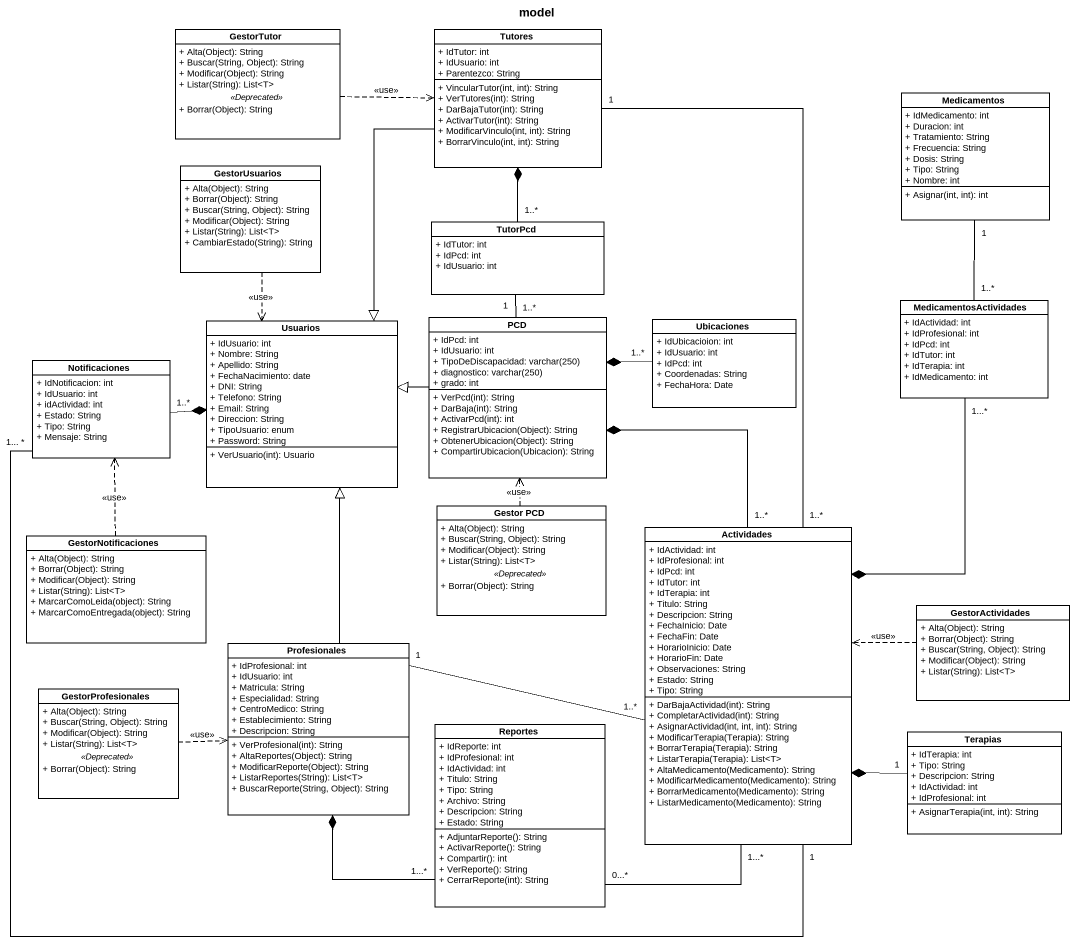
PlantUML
@startuml
title model
hide circle
hide empty members
skinparam classAttributeIconSize 0
class GestorTutor #FFFFFF {
  + Alta(Object): String
  + Buscar(String, Object): String
  + Modificar(Object): String
  + Listar(String): List<T>
  .. <<Deprecated>> ..
  + Borrar(Object): String
}
class Tutores #FFFFFF {
  + IdTutor: int
  + IdUsuario: int
  + Parentezco: String
  + VincularTutor(int, int): String
  + VerTutores(int): String
  + DarBajaTutor(int): String
  + ActivarTutor(int): String
  + ModificarVinculo(int, int): String
  + BorrarVinculo(int, int): String
}
class Medicamentos #FFFFFF {
  + IdMedicamento: int
  + Duracion: int
  + Tratamiento: String
  + Frecuencia: String
  + Dosis: String
  + Tipo: String
  + Nombre: int
  + Asignar(int, int): int
}
class GestorUsuarios #FFFFFF {
  + Alta(Object): String
  + Borrar(Object): String
  + Buscar(String, Object): String
  + Modificar(Object): String
  + Listar(String): List<T>
  + CambiarEstado(String): String
}
class TutorPcd #FFFFFF {
  + IdTutor: int
  + IdPcd: int
  + IdUsuario: int
}
class MedicamentosActividades #FFFFFF {
  + IdActividad: int
  + IdProfesional: int
  + IdPcd: int
  + IdTutor: int
  + IdTerapia: int
  + IdMedicamento: int
}
class Usuarios #FFFFFF {
  + IdUsuario: int
  + Nombre: String
  + Apellido: String
  + FechaNacimiento: date
  + DNI: String
  + Telefono: String
  + Email: String
  + Direccion: String
  + TipoUsuario: enum
  + Password: String
  + VerUsuario(int): Usuario
}
class PCD #FFFFFF {
  + IdPcd: int
  + IdUsuario: int
  {field} + TipoDeDiscapacidad: varchar(250)
  {field} + diagnostico: varchar(250)
  + grado: int
  + VerPcd(int): String
  + DarBaja(int): String
  + ActivarPcd(int): int
  + RegistrarUbicacion(Object): String
  + ObtenerUbicacion(Object): String
  + CompartirUbicacion(Ubicacion): String
}
class Ubicaciones #FFFFFF {
  + IdUbicacioion: int
  + IdUsuario: int
  + IdPcd: int
  + Coordenadas: String
  + FechaHora: Date
}
class Notificaciones #FFFFFF {
  + IdNotificacion: int
  + IdUsuario: int
  + idActividad: int
  + Estado: String
  + Tipo: String
  + Mensaje: String
}
class "Gestor PCD" as Gestor_PCD #FFFFFF {
  + Alta(Object): String
  + Buscar(String, Object): String
  + Modificar(Object): String
  + Listar(String): List<T>
  .. <<Deprecated>> ..
  + Borrar(Object): String
}
class Actividades #FFFFFF {
  + IdActividad: int
  + IdProfesional: int
  + IdPcd: int
  + IdTutor: int
  + IdTerapia: int
  + Titulo: String
  + Descripcion: String
  + FechaInicio: Date
  + FechaFin: Date
  + HorarioInicio: Date
  + HorarioFin: Date
  + Observaciones: String
  + Estado: String
  + Tipo: String
  + DarBajaActividad(int): String
  + CompletarActividad(int): String
  + AsignarActividad(int, int, int): String
  + ModificarTerapia(Terapia): String
  + BorrarTerapia(Terapia): String
  + ListarTerapia(Terapia): List<T>
  + AltaMedicamento(Medicamento): String
  + ModificarMedicamento(Medicamento): String
  + BorrarMedicamento(Medicamento): String
  + ListarMedicamento(Medicamento): String
}
class GestorNotificaciones #FFFFFF {
  + Alta(Object): String
  + Borrar(Object): String
  + Modificar(Object): String
  + Listar(String): List<T>
  + MarcarComoLeida(object): String
  + MarcarComoEntregada(object): String
}
class GestorActividades #FFFFFF {
  + Alta(Object): String
  + Borrar(Object): String
  + Buscar(String, Object): String
  + Modificar(Object): String
  + Listar(String): List<T>
}
class Profesionales #FFFFFF {
  + IdProfesional: int
  + IdUsuario: int
  + Matricula: String
  + Especialidad: String
  + CentroMedico: String
  + Establecimiento: String
  + Descripcion: String
  + VerProfesional(int): String
  + AltaReportes(Object): String
  + ModificarReporte(Object): String
  + ListarReportes(String): List<T>
  + BuscarReporte(String, Object): String
}
class GestorProfesionales #FFFFFF {
  + Alta(Object): String
  + Buscar(String, Object): String
  + Modificar(Object): String
  + Listar(String): List<T>
  .. <<Deprecated>> ..
  + Borrar(Object): String
}
class Reportes #FFFFFF {
  + IdReporte: int
  + IdProfesional: int
  + IdActividad: int
  + Titulo: String
  + Tipo: String
  + Archivo: String
  + Descripcion: String
  + Estado: String
  + AdjuntarReporte(): String
  + ActivarReporte(): String
  + Compartir(): int
  + VerReporte(): String
  + CerrarReporte(int): String
}
class Terapias #FFFFFF {
  + IdTerapia: int
  + Tipo: String
  + Descripcion: String
  + IdActividad: int
  + IdProfesional: int
  + AsignarTerapia(int, int): String
}
GestorTutor .right.> Tutores : <<use>>
Tutores --|> Usuarios
Tutores "1" -- "1..*" Actividades
GestorUsuarios ..> Usuarios : <<use>>
TutorPcd "1..*" -up-* Tutores
TutorPcd "1..*" -- "1" PCD
MedicamentosActividades "1..*" -up- "1" Medicamentos
MedicamentosActividades "1...*" --* Actividades
PCD -left-|> Usuarios
Ubicaciones "1..*" -left-* PCD
Notificaciones "1..*" -right-* Usuarios
Gestor_PCD .up.> PCD : <<use>>
Actividades "1..*" -up-* PCD
Actividades "1" -left- "1... *" Notificaciones
GestorNotificaciones .up.> Notificaciones : <<use>>
GestorActividades .left.> Actividades : <<use>>
Profesionales -up-|> Usuarios
Profesionales "1" -right- "1..*" Actividades
GestorProfesionales .right.> Profesionales : <<use>>
Reportes "0...*" -right- "1...*" Actividades
Reportes "1...*" -left-* Profesionales
Terapias "1" -left-* Actividades
@enduml
